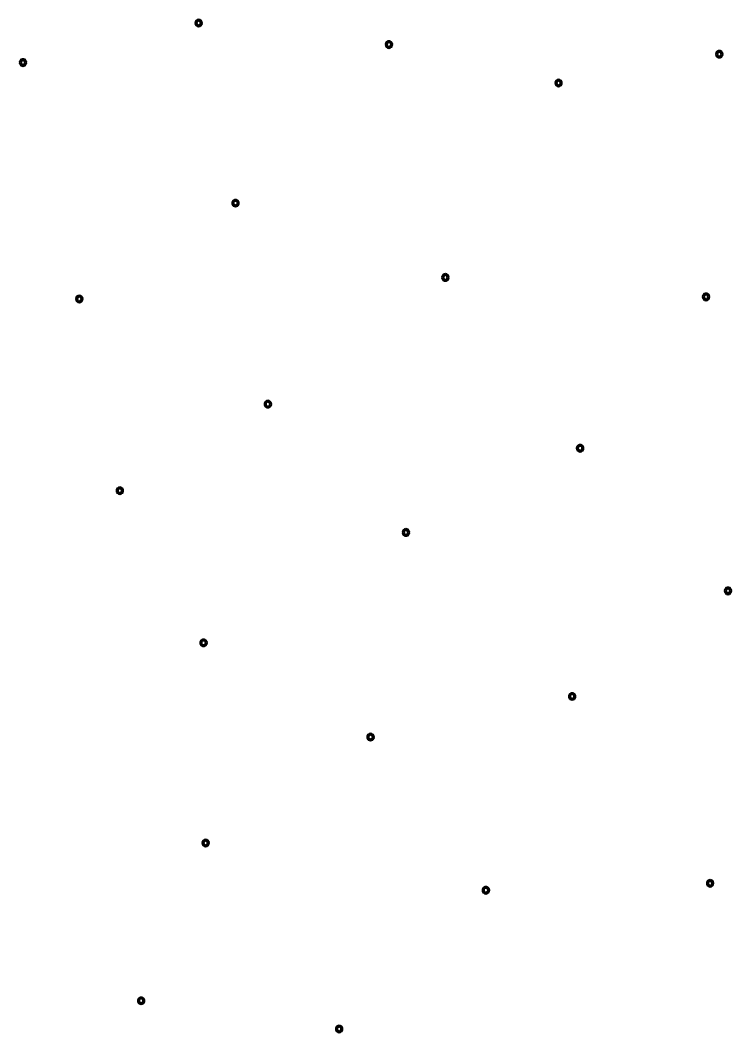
# Model space of a CAD drawing. Header units: inches. Extents: x 1318 to 1675, y 1362 to 1634.
# Drawn here: x 1592.6 to 1674.8, y 1511.6 to 1628.7 of the extents above; entities that cross this region are included whole.
import ezdxf

# ---------------------------------------------------------------- set-up
doc = ezdxf.new("R2010")
doc.units = ezdxf.units.IN
doc.header["$MEASUREMENT"] = 0
doc.layers.add('svg2985', color=7, linetype='Continuous')

# ---------------------------------------------------------------- blocks, each defined once
blk = doc.blocks.new('block 4')
at = {"layer": 'svg2985', "color": 7, "lineweight": 70}
for points in [[(1613.21, 1628.65), (1613.39, 1628.65), (1613.53, 1628.51), (1613.53, 1628.33), (1613.53, 1628.15), (1613.39, 1628.01), (1613.21, 1628.01), (1613.03, 1628.01), (1612.88, 1628.15), (1612.88, 1628.33), (1612.88, 1628.51), (1613.03, 1628.65), (1613.21, 1628.65)], [(1635.23, 1626.16), (1635.41, 1626.16), (1635.56, 1626.01), (1635.56, 1625.83), (1635.56, 1625.66), (1635.41, 1625.51), (1635.23, 1625.51), (1635.06, 1625.51), (1634.91, 1625.66), (1634.91, 1625.83), (1634.91, 1626.01), (1635.06, 1626.16), (1635.23, 1626.16)], [(1673.47, 1625.05), (1673.65, 1625.05), (1673.8, 1624.9), (1673.8, 1624.72), (1673.8, 1624.55), (1673.65, 1624.4), (1673.47, 1624.4), (1673.3, 1624.4), (1673.15, 1624.55), (1673.15, 1624.72), (1673.15, 1624.9), (1673.3, 1625.05), (1673.47, 1625.05)], [(1592.88, 1624.08), (1593.06, 1624.08), (1593.2, 1623.94), (1593.2, 1623.76), (1593.2, 1623.58), (1593.06, 1623.43), (1592.88, 1623.43), (1592.7, 1623.43), (1592.56, 1623.58), (1592.56, 1623.76), (1592.56, 1623.94), (1592.7, 1624.08), (1592.88, 1624.08)], [(1654.87, 1621.71), (1655.05, 1621.71), (1655.19, 1621.57), (1655.19, 1621.39), (1655.19, 1621.21), (1655.05, 1621.07), (1654.87, 1621.07), (1654.69, 1621.07), (1654.55, 1621.21), (1654.55, 1621.39), (1654.55, 1621.57), (1654.69, 1621.71), (1654.87, 1621.71)], [(1617.48, 1607.81), (1617.66, 1607.81), (1617.8, 1607.67), (1617.8, 1607.49), (1617.8, 1607.31), (1617.66, 1607.17), (1617.48, 1607.17), (1617.3, 1607.17), (1617.16, 1607.31), (1617.16, 1607.49), (1617.16, 1607.67), (1617.3, 1607.81), (1617.48, 1607.81)], [(1641.77, 1599.21), (1641.95, 1599.21), (1642.09, 1599.06), (1642.09, 1598.88), (1642.09, 1598.71), (1641.95, 1598.56), (1641.77, 1598.56), (1641.59, 1598.56), (1641.45, 1598.71), (1641.45, 1598.88), (1641.45, 1599.06), (1641.59, 1599.21), (1641.77, 1599.21)], [(1599.4, 1596.72), (1599.58, 1596.72), (1599.72, 1596.58), (1599.72, 1596.4), (1599.72, 1596.22), (1599.58, 1596.08), (1599.4, 1596.08), (1599.22, 1596.08), (1599.07, 1596.22), (1599.07, 1596.4), (1599.07, 1596.58), (1599.22, 1596.72), (1599.4, 1596.72)], [(1671.94, 1596.96), (1672.12, 1596.96), (1672.26, 1596.81), (1672.26, 1596.64), (1672.26, 1596.46), (1672.12, 1596.31), (1671.94, 1596.31), (1671.76, 1596.31), (1671.61, 1596.46), (1671.61, 1596.64), (1671.61, 1596.81), (1671.76, 1596.96), (1671.94, 1596.96)], [(1621.22, 1584.55), (1621.4, 1584.55), (1621.55, 1584.4), (1621.55, 1584.23), (1621.55, 1584.05), (1621.4, 1583.9), (1621.22, 1583.9), (1621.04, 1583.9), (1620.9, 1584.05), (1620.9, 1584.23), (1620.9, 1584.4), (1621.04, 1584.55), (1621.22, 1584.55)], [(1657.36, 1579.45), (1657.54, 1579.45), (1657.69, 1579.3), (1657.69, 1579.12), (1657.69, 1578.94), (1657.54, 1578.8), (1657.36, 1578.8), (1657.19, 1578.8), (1657.04, 1578.94), (1657.04, 1579.12), (1657.04, 1579.3), (1657.19, 1579.45), (1657.36, 1579.45)], [(1604.08, 1574.53), (1604.26, 1574.53), (1604.41, 1574.39), (1604.41, 1574.21), (1604.41, 1574.03), (1604.26, 1573.89), (1604.08, 1573.89), (1603.91, 1573.89), (1603.76, 1574.03), (1603.76, 1574.21), (1603.76, 1574.39), (1603.91, 1574.53), (1604.08, 1574.53)], [(1637.2, 1569.7), (1637.38, 1569.7), (1637.53, 1569.55), (1637.53, 1569.37), (1637.53, 1569.19), (1637.38, 1569.05), (1637.2, 1569.05), (1637.02, 1569.05), (1636.88, 1569.19), (1636.88, 1569.37), (1636.88, 1569.55), (1637.02, 1569.7), (1637.2, 1569.7)], [(1674.48, 1562.94), (1674.66, 1562.94), (1674.8, 1562.8), (1674.8, 1562.62), (1674.8, 1562.44), (1674.66, 1562.29), (1674.48, 1562.29), (1674.3, 1562.29), (1674.16, 1562.44), (1674.16, 1562.62), (1674.16, 1562.8), (1674.3, 1562.94), (1674.48, 1562.94)], [(1613.78, 1556.92), (1613.95, 1556.92), (1614.1, 1556.78), (1614.1, 1556.6), (1614.1, 1556.42), (1613.95, 1556.28), (1613.78, 1556.28), (1613.6, 1556.28), (1613.45, 1556.42), (1613.45, 1556.6), (1613.45, 1556.78), (1613.6, 1556.92), (1613.78, 1556.92)], [(1656.44, 1550.72), (1656.62, 1550.72), (1656.77, 1550.58), (1656.77, 1550.4), (1656.77, 1550.22), (1656.62, 1550.08), (1656.44, 1550.08), (1656.27, 1550.08), (1656.12, 1550.22), (1656.12, 1550.4), (1656.12, 1550.58), (1656.27, 1550.72), (1656.44, 1550.72)], [(1633.11, 1546.03), (1633.28, 1546.03), (1633.43, 1545.88), (1633.43, 1545.7), (1633.43, 1545.52), (1633.28, 1545.38), (1633.11, 1545.38), (1632.93, 1545.38), (1632.78, 1545.52), (1632.78, 1545.7), (1632.78, 1545.88), (1632.93, 1546.03), (1633.11, 1546.03)], [(1614.02, 1533.76), (1614.2, 1533.76), (1614.34, 1533.62), (1614.34, 1533.44), (1614.34, 1533.26), (1614.2, 1533.11), (1614.02, 1533.11), (1613.84, 1533.11), (1613.69, 1533.26), (1613.69, 1533.44), (1613.69, 1533.62), (1613.84, 1533.76), (1614.02, 1533.76)], [(1672.41, 1529.1), (1672.59, 1529.1), (1672.73, 1528.95), (1672.73, 1528.78), (1672.73, 1528.6), (1672.59, 1528.45), (1672.41, 1528.45), (1672.23, 1528.45), (1672.09, 1528.6), (1672.09, 1528.78), (1672.09, 1528.95), (1672.23, 1529.1), (1672.41, 1529.1)], [(1646.46, 1528.3), (1646.63, 1528.3), (1646.78, 1528.15), (1646.78, 1527.97), (1646.78, 1527.79), (1646.63, 1527.65), (1646.46, 1527.65), (1646.28, 1527.65), (1646.13, 1527.79), (1646.13, 1527.97), (1646.13, 1528.15), (1646.28, 1528.3), (1646.46, 1528.3)], [(1606.55, 1515.5), (1606.73, 1515.5), (1606.88, 1515.36), (1606.88, 1515.18), (1606.88, 1515), (1606.73, 1514.86), (1606.55, 1514.86), (1606.38, 1514.86), (1606.23, 1515), (1606.23, 1515.18), (1606.23, 1515.36), (1606.38, 1515.5), (1606.55, 1515.5)], [(1629.47, 1512.24), (1629.65, 1512.24), (1629.79, 1512.1), (1629.79, 1511.92), (1629.79, 1511.74), (1629.65, 1511.59), (1629.47, 1511.59), (1629.29, 1511.59), (1629.15, 1511.74), (1629.15, 1511.92), (1629.15, 1512.1), (1629.29, 1512.24), (1629.47, 1512.24)]]:
    blk.add_open_spline(points, degree=3, knots=[0, 0, 0, 0, 1, 1, 1, 2, 2, 2, 3, 3, 3, 4, 4, 4, 4], dxfattribs=at)
blk = doc.blocks.new('block 3')
at = {"layer": 'svg2985'}
blk.add_blockref('block 4', (0, 0), dxfattribs=at)

msp = doc.modelspace()

# ---------------------------------------------------------------- block references
at = {"layer": 'svg2985'}
msp.add_blockref('block 3', (0, 0), dxfattribs=at)

doc.saveas('drawing.dxf')
